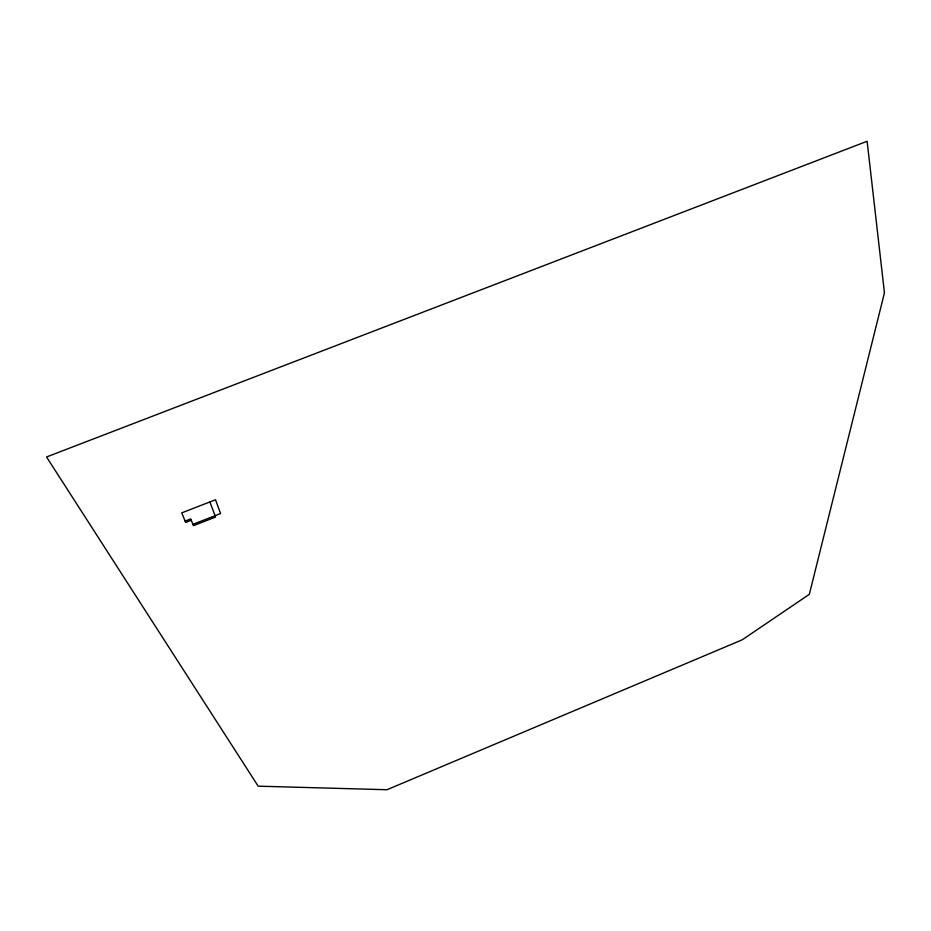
<?xml version="1.0" encoding="UTF-8"?>
<svg xmlns="http://www.w3.org/2000/svg" width="931" height="931" viewBox="0 0 931 931"><rect width="100%" height="100%" fill="white"/><g stroke="black" fill="none" stroke-linecap="round" stroke-linejoin="round"><path stroke-width="1.4" d="M191.262 520.278L185.688 522.442L181.754 512.865L215.503 499.761L220.589 513.54L192.903 524.328M185.129 521.092L190.715 518.916L193.439 525.678L215.573 517.054L209.894 501.937M884.45 292.823L809.342 594.304L742.24 639.806L386.982 789.732L258.178 786.171L46.55 456.981L867.122 141.268L884.45 292.823"/></g></svg>
